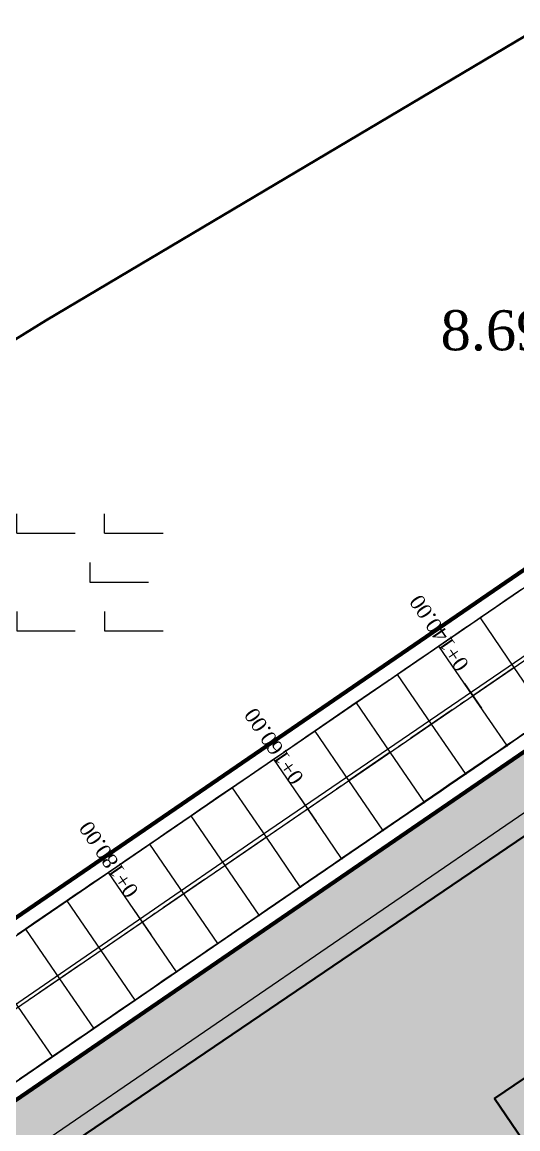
# Model space of a CAD drawing. Header units: metres. Extents: x 478603 to 489313, y 4282657 to 4289463.
# Drawn here: x 480207.3 to 480256.8, y 4287781.8 to 4287892.3 of the extents above; entities that cross this region are included whole.
import ezdxf

# ---------------------------------------------------------------- set-up
doc = ezdxf.new("R2010")
doc.units = ezdxf.units.M
doc.layers.get('0').update_dxf_attribs({"color": 5, "lineweight": 0})
for name, color, linetype, lineweight in [('102', 18, 'Continuous', 50), ('ADAKENARI', 18, 'Continuous', 0), ('DEGER', 18, 'Continuous', 20), ('EKS_2', 5, 'Continuous', 0), ('EKSENLER', 3, 'Continuous', 0), ('EYLUL_REV', 8, 'Continuous', 0), ('HAT_ENERJI_NAKIL_HAT', 18, 'Continuous', 0), ('HDA_2', 30, 'Continuous', 0), ('HDO_2', 30, 'Continuous', 0), ('KALDIRIM', 11, 'Continuous', 0), ('KDA_2', 150, 'Continuous', 20), ('KDO_2', 150, 'Continuous', 20), ('KYA_2', 1, 'Continuous', 20), ('KYO_2', 1, 'Continuous', 20), ('P_ALAN', 143, 'Continuous', 0), ('PARSEL_ALAN', 254, 'Continuous', 0), ('PARSEL_SERA_ALAN', 9, 'Continuous', 40), ('PL_ALİNMAN', 1, 'Continuous', 0), ('PL_ENKESIT', 1, 'Continuous', 0), ('PL_KM', 4, 'Continuous', 0), ('PL_KMYAZI', 30, 'Continuous', 0), ('RAKORDMAN', 3, 'Continuous', 0), ('SEV_KYA_HDA', 3, 'Continuous', 0), ('SEV_KYO_HDO', 3, 'Continuous', 0), ('SEV_YKA_KDA', 3, 'Continuous', 0), ('SEV_YKO_KDO', 3, 'Continuous', 0), ('SNR_PLANONAMAA', 233, 'Continuous', 0), ('SNR_YAPIYAK', 18, 'Continuous', 0), ('YKA_2', 33, 'Continuous', 0), ('YKO_2', 33, 'Continuous', 0)]:
    doc.layers.add(name, color=color, linetype=linetype, lineweight=lineweight)
doc.styles.get("Standard").update_dxf_attribs({"font": 'times.ttf'})

# ---------------------------------------------------------------- blocks, each defined once
blk = doc.blocks.new('119')
for p, q in [((-3.75, 2, 942.48), (-3.75, 3, 942.48)), ((0.75, 2, 942.48), (0.75, 3, 942.48)), ((-3.75, 2, 942.48), (-0.75, 2, 942.48)), ((0.75, 2, 942.48), (3.75, 2, 942.48)), ((0, 0.5, 942.48), (0, -0.5, 942.48)), ((0, -0.5, 942.48), (3, -0.5, 942.48)), ((-3.75, -2, 942.48), (-3.75, -3, 942.48)), ((0.75, -2, 942.48), (0.75, -3, 942.48)), ((-3.75, -3, 942.48), (-0.75, -3, 942.48)), ((0.75, -3, 942.48), (3.75, -3, 942.48))]:
    blk.add_line(p, q)

msp = doc.modelspace()

# ---------------------------------------------------------------- hatches: boundary and pattern name
at = {"layer": 'PARSEL_ALAN'}
msp.add_hatch(color=256, dxfattribs=at).paths.add_polyline_path([(479996.22, 4287399.35), (480059.06, 4287488.92), (480291.13, 4287819.67), (480291.2, 4287822.99), (480283.53, 4287834.91), (480280.8, 4287835.46), (479887.05, 4287565.85), (479878.8, 4287560.2), (479992, 4287393.33)])
at = {"layer": 'PARSEL_SERA_ALAN'}
msp.add_hatch(color=256, dxfattribs=at).paths.add_polyline_path([(479889.34, 4287561.31), (480275.03, 4287822.94), (480280.65, 4287814.66), (480272.7, 4287809.28), (480264.76, 4287803.89), (480267.57, 4287799.75), (480259.62, 4287794.36), (480262.43, 4287790.22), (480254.48, 4287784.83), (480257.29, 4287780.69), (480241.4, 4287769.92), (480244.21, 4287765.78), (480236.26, 4287760.39), (480239.07, 4287756.25), (480231.12, 4287750.86), (480223.18, 4287745.47), (480225.99, 4287741.34), (480218.04, 4287735.95), (480220.85, 4287731.81), (480212.9, 4287726.42), (480215.71, 4287722.28), (480199.82, 4287711.5), (480202.63, 4287707.37), (480194.68, 4287701.98), (480197.49, 4287697.84), (480189.55, 4287692.45), (480192.35, 4287688.31), (480176.46, 4287677.53), (480179.27, 4287673.4), (480171.33, 4287668.01), (480174.13, 4287663.87), (480166.19, 4287658.48), (480168.99, 4287654.34), (480153.1, 4287643.56), (480155.91, 4287639.43), (480147.97, 4287634.04), (480150.77, 4287629.9), (480142.83, 4287624.51), (480134.88, 4287619.12), (480137.69, 4287614.98), (480129.75, 4287609.59), (480132.55, 4287605.46), (480124.61, 4287600.07), (480127.42, 4287595.93), (480111.53, 4287585.15), (480114.33, 4287581.01), (480106.39, 4287575.62), (480109.2, 4287571.49), (480101.25, 4287566.1), (480104.06, 4287561.96), (480088.17, 4287551.18), (480090.97, 4287547.04), (480083.03, 4287541.66), (480085.84, 4287537.52), (480069.95, 4287526.74), (480072.75, 4287522.6), (480064.81, 4287517.21), (480067.62, 4287513.07), (480059.67, 4287507.69), (480062.48, 4287503.55), (480046.59, 4287492.77), (480049.4, 4287488.63), (480041.45, 4287483.24), (480044.26, 4287479.1), (480036.31, 4287473.72), (480039.12, 4287469.58), (480023.23, 4287458.8), (480026.04, 4287454.66), (480018.09, 4287449.27), (480020.9, 4287445.13), (480005.01, 4287434.36), (480007.82, 4287430.22), (479999.87, 4287424.83), (480002.68, 4287420.69), (479994.73, 4287415.3), (479997.54, 4287411.16), (479989.6, 4287405.78), (479885.74, 4287558.88)])

# ---------------------------------------------------------------- linework, layer by layer
at = {"layer": '102'}
for p, q in [((480209.66, 4287862.51), (480331.35, 4287934.69)), ((480158.62, 4287831.09), (480209.66, 4287862.51))]:
    msp.add_line(p, q, dxfattribs=at)
at = {"layer": 'ADAKENARI', "lineweight": 158}
for p, q in [((480355.14, 4287904.54), (479878.29, 4287578.03)), ((479887.05, 4287565.85), (480280.8, 4287835.46))]:
    msp.add_line(p, q, dxfattribs=at)
at = {"layer": 'EKS_2'}
for p in [(480256.45, 4287827.87, 944.19), (480252.32, 4287825.05, 943.84), (480248.19, 4287822.22, 943.5), (480244.07, 4287819.4, 943.15), (480239.94, 4287816.57, 942.81), (480235.82, 4287813.75, 942.46), (480231.69, 4287810.92, 942.12), (480227.57, 4287808.1, 941.77), (480223.44, 4287805.27, 941.43), (480219.32, 4287802.45, 941.08), (480215.19, 4287799.62, 940.74), (480211.06, 4287796.8, 940.4)]:
    msp.add_point(p, dxfattribs=at)
at = {"layer": 'EKSENLER'}
msp.add_line((480367.84, 4287904.14), (479880.57, 4287570.5), dxfattribs=at)
at = {"layer": 'EYLUL_REV'}
msp.add_polyline3d([(480471.2, 4287963.81, 0), (480411.06, 4287939.5, 0), (480373.98, 4287924.5, 0), (480343.57, 4287941.93, 0), (480328.51, 4287933.01, 0), (480209.66, 4287862.51, 0), (480158.62, 4287831.09, 0), (480107.09, 4287807.39, 0), (480075.62, 4287803.99, 0), (480036.9, 4287812.39, 0), (480027.31, 4287755.83, 0), (480036.68, 4287750.07, 0), (480014.07, 4287680.27, 0), (479997.78, 4287687.52, 0), (479973.31, 4287684.95, 0), (479956.49, 4287684.74, 0), (479950.87, 4287676.06, 0), (479887.55, 4287640.8, 0), (479851.11, 4287601.91, 0)], dxfattribs=at)
at = {"layer": 'HAT_ENERJI_NAKIL_HAT'}
for p, q in [((480390.69, 4287919.79, 119.22), (480231.92, 4287811.6, 119.22)), ((480231.92, 4287811.6, 119.22), (480053.97, 4287689.23, 119.22))]:
    msp.add_line(p, q, dxfattribs=at)
at = {"layer": 'HDA_2'}
msp.add_polyline3d([(480241.58, 4287824.98, 943.09), (480240.67, 4287824.36, 942.98), (480236.55, 4287821.53, 942.64), (480235.66, 4287820.92, 942.6)], dxfattribs=at)
for p in [(480240.67, 4287824.36, 942.98), (480236.55, 4287821.53, 942.64)]:
    msp.add_point(p, dxfattribs=at)
at = {"layer": 'HDO_2'}
msp.add_polyline3d([(480257.37, 4287821.22, 943.81), (480256.54, 4287820.65, 943.74), (480255.72, 4287820.09, 943.67), (480254.89, 4287819.52, 943.6), (480254.07, 4287818.96, 943.53), (480253.24, 4287818.39, 943.46), (480252.42, 4287817.83, 943.4), (480251.59, 4287817.26, 943.33), (480250.76, 4287816.7, 943.26), (480249.94, 4287816.13, 943.19), (480249.11, 4287815.57, 943.12), (480248.29, 4287815, 943.05), (480247.46, 4287814.44, 942.98), (480246.64, 4287813.87, 942.91), (480245.81, 4287813.31, 942.84), (480244.99, 4287812.74, 942.78), (480244.16, 4287812.18, 942.71), (480243.34, 4287811.61, 942.64), (480242.51, 4287811.05, 942.57), (480241.69, 4287810.48, 942.5), (480240.86, 4287809.92, 942.43), (480240.04, 4287809.35, 942.36), (480239.21, 4287808.79, 942.29), (480238.39, 4287808.22, 942.22), (480237.56, 4287807.66, 942.15), (480236.74, 4287807.09, 942.09), (480235.91, 4287806.53, 942.02), (480235.09, 4287805.96, 941.95), (480234.26, 4287805.4, 941.88), (480233.44, 4287804.83, 941.81), (480232.61, 4287804.27, 941.74), (480231.79, 4287803.7, 941.67), (480230.96, 4287803.14, 941.6), (480230.14, 4287802.57, 941.53), (480229.31, 4287802.01, 941.46), (480228.49, 4287801.44, 941.4), (480227.66, 4287800.88, 941.33), (480226.84, 4287800.31, 941.26), (480225.63, 4287799.49, 941.21)], dxfattribs=at)
for p in [(480255.72, 4287820.09, 943.67), (480251.59, 4287817.26, 943.33), (480247.46, 4287814.44, 942.98), (480243.34, 4287811.61, 942.64), (480239.21, 4287808.79, 942.29), (480235.09, 4287805.96, 941.95), (480230.96, 4287803.14, 941.6), (480226.84, 4287800.31, 941.26)]:
    msp.add_point(p, dxfattribs=at)
at = {"layer": 'KALDIRIM'}
for p, q in [((480358.43, 4287904.97), (479877.18, 4287575.45)), ((479871.35, 4287556.88), (480278.88, 4287835.96))]:
    msp.add_line(p, q, dxfattribs=at)
at = {"layer": 'KDA_2'}
for points in [[(480257.17, 4287835.66, 944.08), (480256.35, 4287835.09, 944.04), (480255.52, 4287834.53, 944), (480254.7, 4287833.96, 943.96), (480253.87, 4287833.39, 943.92), (480253.05, 4287832.83, 943.88), (480252.23, 4287832.27, 943.83), (480251.42, 4287831.71, 943.78), (480250.6, 4287831.15, 943.73), (480249.77, 4287830.58, 943.67), (480248.93, 4287830, 943.62), (480248.05, 4287829.4, 943.55), (480247.16, 4287828.79, 943.48), (480246.28, 4287828.19, 943.41), (480245.46, 4287827.63, 943.35), (480244.8, 4287827.18, 943.3), (480244.44, 4287826.93, 943.3), (480244.23, 4287826.78, 943.3), (480244.09, 4287826.68, 943.3), (480243.96, 4287826.6, 943.3), (480243.84, 4287826.52, 943.3)], [(480233.55, 4287819.47, 942.44), (480233.4, 4287819.36, 942.41), (480233.23, 4287819.25, 942.38), (480233.05, 4287819.13, 942.35), (480232.82, 4287818.97, 942.31), (480232.43, 4287818.7, 942.25), (480231.76, 4287818.24, 942.17), (480230.93, 4287817.68, 942.08), (480230.06, 4287817.09, 941.98), (480229.17, 4287816.48, 941.88), (480228.3, 4287815.88, 941.78), (480227.45, 4287815.31, 941.68), (480226.62, 4287814.74, 941.59), (480225.8, 4287814.18, 941.49), (480224.99, 4287813.62, 941.39), (480224.17, 4287813.06, 941.3), (480223.34, 4287812.5, 941.22), (480222.52, 4287811.94, 941.15), (480221.69, 4287811.37, 941.08), (480220.87, 4287810.8, 941), (480220.04, 4287810.24, 940.93), (480219.22, 4287809.67, 940.86), (480218.39, 4287809.11, 940.79), (480217.57, 4287808.54, 940.72), (480216.74, 4287807.98, 940.65), (480215.92, 4287807.41, 940.58), (480215.09, 4287806.85, 940.49), (480214.26, 4287806.29, 940.39), (480213.44, 4287805.72, 940.29), (480212.61, 4287805.16, 940.2), (480211.79, 4287804.6, 940.1), (480210.96, 4287804.03, 940), (480210.13, 4287803.47, 939.91), (480209.31, 4287802.9, 939.81), (480208.48, 4287802.34, 939.71), (480207.66, 4287801.78, 939.61), (480206.83, 4287801.21, 939.56)]]:
    msp.add_polyline3d(points, dxfattribs=at)
for p in [(480253.05, 4287832.83, 943.88), (480248.93, 4287830, 943.62), (480244.8, 4287827.18, 943.3), (480232.43, 4287818.7, 942.25), (480228.3, 4287815.88, 941.78), (480224.17, 4287813.06, 941.3), (480220.04, 4287810.24, 940.93), (480215.92, 4287807.41, 940.58), (480211.79, 4287804.6, 940.1), (480207.66, 4287801.78, 939.61)]:
    msp.add_point(p, dxfattribs=at)
at = {"layer": 'KDO_2'}
msp.add_polyline3d([(480222.98, 4287797.68, 940.99), (480223.01, 4287797.71, 940.96), (480223.04, 4287797.73, 940.95), (480223.04, 4287797.73, 940.95), (480222.97, 4287797.68, 940.91), (480222.71, 4287797.5, 940.75), (480222.08, 4287797.07, 940.69), (480221.26, 4287796.51, 940.6), (480220.37, 4287795.9, 940.51), (480219.47, 4287795.28, 940.41), (480218.58, 4287794.67, 940.32), (480217.73, 4287794.09, 940.21), (480216.91, 4287793.52, 940.1), (480216.09, 4287792.96, 940), (480215.27, 4287792.41, 939.9), (480214.46, 4287791.85, 939.79), (480213.63, 4287791.28, 939.75), (480212.81, 4287790.72, 939.7), (480211.98, 4287790.15, 939.66), (480211.15, 4287789.58, 939.62), (480210.33, 4287789.02, 939.57), (480209.51, 4287788.46, 939.55), (480208.7, 4287787.9, 939.53), (480207.88, 4287787.34, 939.51), (480207.05, 4287786.78, 939.49)], dxfattribs=at)
for p in [(480222.71, 4287797.5, 940.75), (480218.58, 4287794.67, 940.32), (480214.46, 4287791.85, 939.79), (480210.33, 4287789.02, 939.57)]:
    msp.add_point(p, dxfattribs=at)
at = {"layer": 'KYA_2'}
msp.add_polyline3d([(480243.84, 4287826.52, 943.3), (480243.23, 4287826.1, 943.24), (480242.62, 4287825.69, 943.19), (480242, 4287825.27, 943.13), (480241.37, 4287824.83, 943.07), (480240.67, 4287824.36, 943.01), (480239.88, 4287823.82, 942.94), (480239.03, 4287823.24, 942.87), (480238.17, 4287822.65, 942.8), (480237.33, 4287822.07, 942.73), (480236.55, 4287821.53, 942.67), (480235.88, 4287821.07, 942.61), (480235.27, 4287820.66, 942.57), (480234.69, 4287820.26, 942.52), (480234.12, 4287819.86, 942.48), (480233.55, 4287819.47, 942.44)], dxfattribs=at)
for p in [(480240.67, 4287824.36, 943.01), (480236.55, 4287821.53, 942.67)]:
    msp.add_point(p, dxfattribs=at)
at = {"layer": 'KYO_2'}
msp.add_polyline3d([(480257.38, 4287821.19, 944.14), (480256.56, 4287820.63, 944.08), (480255.74, 4287820.06, 944.02), (480254.91, 4287819.49, 943.96), (480254.09, 4287818.93, 943.9), (480253.26, 4287818.36, 943.84), (480252.44, 4287817.8, 943.79), (480251.61, 4287817.23, 943.73), (480250.79, 4287816.66, 943.66), (480249.96, 4287816.1, 943.6), (480249.14, 4287815.53, 943.54), (480248.31, 4287814.97, 943.47), (480247.49, 4287814.4, 943.41), (480246.66, 4287813.84, 943.33), (480245.84, 4287813.28, 943.25), (480245.01, 4287812.71, 943.17), (480244.19, 4287812.15, 943.08), (480243.36, 4287811.58, 943), (480242.53, 4287811.02, 942.92), (480241.71, 4287810.46, 942.84), (480240.88, 4287809.89, 942.76), (480240.06, 4287809.33, 942.68), (480239.23, 4287808.76, 942.59), (480238.4, 4287808.2, 942.52), (480237.58, 4287807.63, 942.45), (480236.75, 4287807.07, 942.38), (480235.93, 4287806.5, 942.31), (480235.1, 4287805.94, 942.24), (480234.28, 4287805.38, 942.16), (480233.45, 4287804.81, 942.08), (480232.63, 4287804.25, 942.01), (480231.8, 4287803.68, 941.93), (480230.98, 4287803.12, 941.85), (480230.14, 4287802.55, 941.74), (480229.31, 4287801.99, 941.63), (480228.48, 4287801.42, 941.52), (480227.65, 4287800.86, 941.42), (480226.84, 4287800.31, 941.31), (480226.05, 4287799.77, 941.24), (480225.28, 4287799.25, 941.18), (480224.51, 4287798.73, 941.11), (480223.74, 4287798.2, 941.05), (480222.98, 4287797.68, 940.99)], dxfattribs=at)
for p in [(480255.74, 4287820.06, 944.02), (480251.61, 4287817.23, 943.73), (480247.49, 4287814.4, 943.41), (480243.36, 4287811.58, 943), (480239.23, 4287808.76, 942.59), (480235.1, 4287805.94, 942.24), (480230.98, 4287803.12, 941.85), (480226.84, 4287800.31, 941.31)]:
    msp.add_point(p, dxfattribs=at)
at = {"layer": 'PARSEL_ALAN'}
for points in [[(479996.22, 4287399.35, 939.64), (480059.06, 4287488.92, 943.27), (480291.13, 4287819.67, 945.98), (480291.2, 4287822.99, 946.04), (480283.53, 4287834.91, 945.68), (480280.8, 4287835.46, 945.57), (479887.05, 4287565.85, 932.11), (479878.8, 4287560.2, 932.16), (479992, 4287393.33, 939.52), (479996.22, 4287399.35, 939.64)], [(479996.22, 4287399.35, 0), (480059.06, 4287488.92, 0), (480291.13, 4287819.67, 0), (480291.2, 4287822.99, 0), (480283.53, 4287834.91, 0), (480280.8, 4287835.46, 0), (479887.05, 4287565.85, 0), (479878.8, 4287560.2, 0), (479992, 4287393.33, 0), (479996.22, 4287399.35, 0)]]:
    msp.add_polyline3d(points, close=True, dxfattribs=at)
at = {"layer": 'PARSEL_SERA_ALAN'}
msp.add_polyline3d([(479889.34, 4287561.31, 0), (480275.03, 4287822.94, 0), (480280.65, 4287814.66, 0), (480272.7, 4287809.28, 0), (480264.76, 4287803.89, 0), (480267.57, 4287799.75, 0), (480259.62, 4287794.36, 0), (480262.43, 4287790.22, 0), (480254.48, 4287784.83, 0), (480257.29, 4287780.69, 0), (480241.4, 4287769.92, 0), (480244.21, 4287765.78, 0), (480236.26, 4287760.39, 0), (480239.07, 4287756.25, 0), (480231.12, 4287750.86, 0), (480223.18, 4287745.47, 0), (480225.99, 4287741.34, 0), (480218.04, 4287735.95, 0), (480220.85, 4287731.81, 0), (480212.9, 4287726.42, 0), (480215.71, 4287722.28, 0), (480199.82, 4287711.5, 0)], dxfattribs=at)
msp.add_polyline3d([(479889.34, 4287561.31, 0), (480275.03, 4287822.94, 0), (480280.65, 4287814.66, 0), (480272.7, 4287809.28, 0), (480264.76, 4287803.89, 0), (480267.57, 4287799.75, 0), (480259.62, 4287794.36, 0), (480262.43, 4287790.22, 0), (480254.48, 4287784.83, 0), (480257.29, 4287780.69, 0), (480241.4, 4287769.92, 0), (480244.21, 4287765.78, 0), (480236.26, 4287760.39, 0), (480239.07, 4287756.25, 0), (480231.12, 4287750.86, 0), (480223.18, 4287745.47, 0), (480225.99, 4287741.34, 0), (480218.04, 4287735.95, 0), (480220.85, 4287731.81, 0), (480212.9, 4287726.42, 0), (480215.71, 4287722.28, 0), (480199.82, 4287711.5, 0)], dxfattribs=at)
at = {"layer": 'PL_ALİNMAN'}
for p, q in [((480256.45, 4287827.87), (480252.32, 4287825.05)), ((480251.49, 4287824.48), (480251.08, 4287824.2)), ((480250.26, 4287823.63), (480246.13, 4287820.81)), ((480244.07, 4287819.4), (480239.94, 4287816.57)), ((480245.31, 4287820.24), (480244.89, 4287819.96)), ((480237.88, 4287815.16), (480233.76, 4287812.34)), ((480239.12, 4287816.01), (480238.71, 4287815.73)), ((480232.93, 4287811.77), (480232.52, 4287811.49)), ((480231.69, 4287810.92), (480227.57, 4287808.1)), ((480226.74, 4287807.53), (480226.33, 4287807.25)), ((480225.5, 4287806.69), (480221.38, 4287803.86)), ((480220.55, 4287803.3), (480220.14, 4287803.01)), ((480219.32, 4287802.45), (480215.19, 4287799.62)), ((480214.37, 4287799.06), (480213.95, 4287798.78)), ((480213.13, 4287798.21), (480209, 4287795.39)), ((480208.18, 4287794.82), (480207.76, 4287794.54))]:
    msp.add_line(p, q, dxfattribs=at)
at = {"layer": 'PL_ENKESIT'}
for points in [[(480259.86, 4287822.89, 944.31), (480259.84, 4287822.91, 944.02), (480259.84, 4287822.92, 944.07), (480256.45, 4287827.87, 944.19), (480253.06, 4287832.82, 944.07), (480253.05, 4287832.83, 943.88)], [(480255.74, 4287820.06, 944.02), (480255.72, 4287820.09, 943.67), (480255.71, 4287820.1, 943.72), (480252.32, 4287825.05, 943.84), (480248.93, 4287830, 943.72), (480248.93, 4287830, 943.62)], [(480251.61, 4287817.23, 943.73), (480251.59, 4287817.26, 943.33), (480251.58, 4287817.27, 943.38), (480248.19, 4287822.22, 943.5), (480244.8, 4287827.17, 943.38), (480244.8, 4287827.18, 943.3)], [(480247.49, 4287814.4, 943.41), (480247.46, 4287814.44, 942.98), (480247.46, 4287814.45, 943.03), (480244.07, 4287819.4, 943.15), (480240.68, 4287824.35, 943.03), (480240.67, 4287824.36, 942.98), (480240.67, 4287824.36, 943.01)], [(480243.36, 4287811.58, 943), (480243.34, 4287811.61, 942.64), (480243.33, 4287811.62, 942.69), (480239.94, 4287816.57, 942.81), (480236.55, 4287821.52, 942.69), (480236.55, 4287821.53, 942.64), (480236.55, 4287821.53, 942.67)], [(480239.23, 4287808.76, 942.59), (480239.21, 4287808.79, 942.29), (480239.21, 4287808.8, 942.34), (480235.82, 4287813.75, 942.46), (480232.43, 4287818.7, 942.34), (480232.43, 4287818.7, 942.25)], [(480235.1, 4287805.94, 942.24), (480235.09, 4287805.96, 941.95), (480235.08, 4287805.97, 942), (480231.69, 4287810.92, 942.12), (480228.3, 4287815.87, 942), (480228.3, 4287815.88, 941.78)], [(480230.98, 4287803.12, 941.85), (480230.96, 4287803.14, 941.6), (480230.96, 4287803.15, 941.65), (480227.57, 4287808.1, 941.77), (480224.18, 4287813.05, 941.65), (480224.17, 4287813.06, 941.3)], [(480226.84, 4287800.31, 941.31), (480226.84, 4287800.31, 941.26), (480226.83, 4287800.32, 941.31), (480223.44, 4287805.27, 941.43), (480220.05, 4287810.22, 941.31), (480220.04, 4287810.24, 940.93)], [(480222.71, 4287797.5, 940.75), (480222.71, 4287797.5, 940.96), (480219.32, 4287802.45, 941.08), (480215.93, 4287807.4, 940.96), (480215.92, 4287807.41, 940.58)], [(480218.58, 4287794.67, 940.32), (480218.58, 4287794.67, 940.62), (480215.19, 4287799.62, 940.74), (480211.8, 4287804.57, 940.62), (480211.79, 4287804.6, 940.1)], [(480214.46, 4287791.85, 939.79), (480214.45, 4287791.85, 940.28), (480211.06, 4287796.8, 940.4), (480207.67, 4287801.75, 940.28), (480207.66, 4287801.78, 939.61)], [(480210.33, 4287789.02, 939.57), (480210.33, 4287789.02, 940), (480206.94, 4287793.97, 940.12), (480203.55, 4287798.92, 940), (480203.53, 4287798.95, 939.36)]]:
    msp.add_polyline3d(points, dxfattribs=at)
at = {"layer": 'PL_KM'}
for p, q in [((480251.47, 4287826.28), (480253.17, 4287823.81)), ((480234.97, 4287814.99), (480236.67, 4287812.51)), ((480218.47, 4287803.69), (480220.16, 4287801.21))]:
    msp.add_line(p, q, dxfattribs=at)
at = {"layer": 'RAKORDMAN'}
for p, q in [((480272.95, 4287846.45), (480160.92, 4287769.73)), ((480278.88, 4287835.96), (480224.74, 4287798.89)), ((480224.74, 4287798.89), (480112.09, 4287721.74))]:
    msp.add_line(p, q, dxfattribs=at)
at = {"layer": 'SEV_KYA_HDA'}
for p, q in [((480240.67, 4287824.36, 943.01), (480240.67, 4287824.36, 943)), ((480239.02, 4287823.23, 942.87), (480239.02, 4287823.23, 942.84)), ((480237.37, 4287822.1, 942.73), (480237.37, 4287822.1, 942.72)), ((480235.72, 4287820.97, 942.6), (480235.72, 4287820.97, 942.6))]:
    msp.add_line(p, q, dxfattribs=at)
at = {"layer": 'SEV_KYO_HDO'}
for p, q in [((480255.74, 4287820.06, 944.02), (480255.72, 4287820.09, 943.67)), ((480254.09, 4287818.93, 943.9), (480254.08, 4287818.94, 943.72)), ((480252.44, 4287817.8, 943.79), (480252.42, 4287817.83, 943.4)), ((480250.79, 4287816.66, 943.66), (480250.78, 4287816.68, 943.46)), ((480249.14, 4287815.53, 943.54), (480249.11, 4287815.57, 943.12)), ((480247.49, 4287814.4, 943.41), (480247.48, 4287814.42, 943.2)), ((480245.84, 4287813.28, 943.25), (480245.81, 4287813.31, 942.84)), ((480244.19, 4287812.15, 943.08), (480244.17, 4287812.16, 942.9)), ((480242.53, 4287811.02, 942.92), (480242.51, 4287811.05, 942.57)), ((480240.88, 4287809.89, 942.76), (480240.87, 4287809.91, 942.59)), ((480239.23, 4287808.76, 942.59), (480239.21, 4287808.79, 942.29)), ((480237.58, 4287807.63, 942.45), (480237.57, 4287807.65, 942.3)), ((480235.93, 4287806.51, 942.31), (480235.91, 4287806.53, 942.02)), ((480234.28, 4287805.38, 942.16), (480234.27, 4287805.39, 942.02)), ((480232.63, 4287804.25, 942.01), (480232.61, 4287804.27, 941.74)), ((480230.98, 4287803.12, 941.85), (480230.97, 4287803.13, 941.73)), ((480229.32, 4287801.99, 941.63), (480229.31, 4287802.01, 941.46)), ((480227.67, 4287800.87, 941.42), (480227.66, 4287800.88, 941.37)), ((480226.01, 4287799.75, 941.24), (480226.01, 4287799.75, 941.22))]:
    msp.add_line(p, q, dxfattribs=at)
at = {"layer": 'SEV_YKA_KDA'}
for p, q in [((480255.53, 4287834.52, 944.27), (480255.52, 4287834.53, 944)), ((480253.88, 4287833.39, 944.14), (480253.88, 4287833.39, 944.03)), ((480252.23, 4287832.26, 944), (480252.23, 4287832.26, 943.83)), ((480250.58, 4287831.13, 943.86), (480250.58, 4287831.13, 943.79)), ((480248.93, 4287830, 943.72), (480248.93, 4287830, 943.62)), ((480247.28, 4287828.87, 943.58), (480247.28, 4287828.87, 943.54)), ((480245.63, 4287827.74, 943.45), (480245.63, 4287827.74, 943.36)), ((480232.43, 4287818.7, 942.34), (480232.43, 4287818.7, 942.25)), ((480230.78, 4287817.57, 942.2), (480230.78, 4287817.57, 942.13)), ((480229.13, 4287816.44, 942.07), (480229.12, 4287816.45, 941.87)), ((480227.48, 4287815.31, 941.93), (480227.47, 4287815.31, 941.81)), ((480225.83, 4287814.18, 941.79), (480225.82, 4287814.19, 941.49)), ((480224.18, 4287813.05, 941.65), (480224.17, 4287813.06, 941.48)), ((480222.53, 4287811.92, 941.51), (480222.52, 4287811.93, 941.15)), ((480220.88, 4287810.79, 941.38), (480220.87, 4287810.8, 941.19)), ((480219.23, 4287809.66, 941.24), (480219.22, 4287809.67, 940.86)), ((480217.58, 4287808.53, 941.1), (480217.57, 4287808.54, 940.91)), ((480215.93, 4287807.4, 940.96), (480215.92, 4287807.41, 940.58)), ((480214.28, 4287806.27, 940.83), (480214.27, 4287806.28, 940.61)), ((480212.63, 4287805.14, 940.69), (480212.61, 4287805.16, 940.2)), ((480210.98, 4287804.01, 940.55), (480210.97, 4287804.02, 940.28)), ((480209.32, 4287802.88, 940.42), (480209.31, 4287802.9, 939.81)), ((480207.67, 4287801.75, 940.28), (480207.67, 4287801.76, 939.95))]:
    msp.add_line(p, q, dxfattribs=at)
at = {"layer": 'SEV_YKO_KDO'}
for p, q in [((480222.71, 4287797.5, 940.96), (480222.71, 4287797.5, 940.75)), ((480221.06, 4287796.37, 940.83), (480221.06, 4287796.37, 940.7)), ((480219.41, 4287795.24, 940.69), (480219.41, 4287795.24, 940.41)), ((480217.76, 4287794.11, 940.55), (480217.76, 4287794.11, 940.38)), ((480216.11, 4287792.98, 940.42), (480216.11, 4287792.98, 940)), ((480214.45, 4287791.85, 940.28), (480214.46, 4287791.85, 940.04)), ((480212.8, 4287790.72, 940.17), (480212.81, 4287790.72, 939.7)), ((480211.15, 4287789.59, 940.05), (480211.16, 4287789.59, 939.84)), ((480209.5, 4287788.46, 939.95), (480209.51, 4287788.46, 939.55)), ((480207.85, 4287787.33, 939.86), (480207.85, 4287787.33, 939.68))]:
    msp.add_line(p, q, dxfattribs=at)
at = {"layer": 'SNR_PLANONAMAA'}
for p, q in [((480209.66, 4287862.51, 942.48), (480328.51, 4287933.01, 942.48)), ((480158.62, 4287831.09, 942.48), (480209.66, 4287862.51, 942.48))]:
    msp.add_line(p, q, dxfattribs=at)
at = {"layer": 'SNR_YAPIYAK'}
msp.add_line((479885.74, 4287558.89, 912.34), (480281.03, 4287829.56, 912.34), dxfattribs=at)
at = {"layer": 'YKA_2'}
msp.add_polyline3d([(480257.18, 4287835.65, 944.41), (480256.36, 4287835.08, 944.34), (480255.53, 4287834.52, 944.27), (480254.7, 4287833.95, 944.2), (480253.88, 4287833.39, 944.14), (480253.06, 4287832.82, 944.07), (480252.24, 4287832.26, 944), (480251.42, 4287831.7, 943.93), (480250.6, 4287831.14, 943.86), (480249.77, 4287830.58, 943.79), (480248.93, 4287830, 943.72), (480248.05, 4287829.4, 943.65), (480247.17, 4287828.79, 943.57), (480246.29, 4287828.19, 943.5), (480245.47, 4287827.63, 943.43), (480244.8, 4287827.17, 943.38), (480244.42, 4287826.91, 943.35), (480244.2, 4287826.76, 943.33), (480244.04, 4287826.65, 943.31), (480243.91, 4287826.56, 943.3), (480243.84, 4287826.52, 943.3), (480243.87, 4287826.53, 943.3), (480243.93, 4287826.57, 943.3), (480243.99, 4287826.61, 943.3), (480244, 4287826.62, 943.3), (480243.84, 4287826.52, 943.3), (480243.4, 4287826.21, 943.26), (480242.79, 4287825.8, 943.21), (480242.12, 4287825.34, 943.15), (480241.42, 4287824.86, 943.09), (480240.68, 4287824.35, 943.03), (480239.87, 4287823.79, 942.96), (480239.03, 4287823.22, 942.89), (480238.18, 4287822.64, 942.82), (480237.35, 4287822.07, 942.75), (480236.55, 4287821.52, 942.69), (480235.84, 4287821.03, 942.63), (480235.17, 4287820.58, 942.57), (480234.54, 4287820.14, 942.52), (480233.97, 4287819.75, 942.47), (480233.55, 4287819.47, 942.44), (480233.41, 4287819.37, 942.44), (480233.43, 4287819.38, 942.44), (480233.49, 4287819.42, 942.44), (480233.54, 4287819.46, 942.44), (480233.55, 4287819.47, 942.44), (480233.46, 4287819.4, 942.43), (480233.3, 4287819.29, 942.42), (480233.1, 4287819.16, 942.4), (480232.84, 4287818.98, 942.38), (480232.43, 4287818.7, 942.34), (480231.75, 4287818.23, 942.29), (480230.93, 4287817.67, 942.22), (480230.06, 4287817.08, 942.14), (480229.17, 4287816.47, 942.07), (480228.3, 4287815.87, 942), (480227.46, 4287815.3, 941.93), (480226.63, 4287814.73, 941.86), (480225.81, 4287814.17, 941.79), (480225, 4287813.61, 941.72), (480224.18, 4287813.05, 941.65), (480223.35, 4287812.49, 941.58), (480222.53, 4287811.92, 941.52), (480221.7, 4287811.35, 941.45), (480220.88, 4287810.79, 941.38), (480220.05, 4287810.22, 941.31), (480219.23, 4287809.66, 941.24), (480218.4, 4287809.09, 941.17), (480217.58, 4287808.53, 941.1), (480216.75, 4287807.96, 941.03), (480215.93, 4287807.4, 940.96), (480215.1, 4287806.83, 940.89), (480214.28, 4287806.27, 940.83), (480213.45, 4287805.7, 940.76), (480212.63, 4287805.14, 940.69), (480211.8, 4287804.57, 940.62), (480210.98, 4287804.01, 940.55), (480210.15, 4287803.44, 940.48), (480209.32, 4287802.88, 940.42), (480208.5, 4287802.31, 940.35), (480207.67, 4287801.75, 940.28), (480206.85, 4287801.18, 940.23)], dxfattribs=at)
for p in [(480253.06, 4287832.82, 944.07), (480248.93, 4287830, 943.72), (480244.8, 4287827.17, 943.38), (480240.68, 4287824.35, 943.03), (480236.55, 4287821.52, 942.69), (480232.43, 4287818.7, 942.34), (480228.3, 4287815.87, 942), (480224.18, 4287813.05, 941.65), (480220.05, 4287810.22, 941.31), (480215.93, 4287807.4, 940.96), (480211.8, 4287804.57, 940.62), (480207.67, 4287801.75, 940.28)]:
    msp.add_point(p, dxfattribs=at)
at = {"layer": 'YKO_2'}
msp.add_polyline3d([(480257.36, 4287821.23, 943.86), (480256.54, 4287820.66, 943.79), (480255.71, 4287820.1, 943.72), (480254.88, 4287819.53, 943.65), (480254.06, 4287818.97, 943.58), (480253.23, 4287818.4, 943.51), (480252.41, 4287817.84, 943.45), (480251.58, 4287817.27, 943.38), (480250.76, 4287816.71, 943.31), (480249.93, 4287816.14, 943.24), (480249.11, 4287815.58, 943.17), (480248.28, 4287815.01, 943.1), (480247.46, 4287814.45, 943.03), (480246.63, 4287813.88, 942.96), (480245.81, 4287813.32, 942.89), (480244.98, 4287812.75, 942.83), (480244.16, 4287812.19, 942.76), (480243.33, 4287811.62, 942.69), (480242.51, 4287811.06, 942.62), (480241.68, 4287810.49, 942.55), (480240.86, 4287809.93, 942.48), (480240.03, 4287809.36, 942.41), (480239.21, 4287808.8, 942.34), (480238.38, 4287808.23, 942.27), (480237.56, 4287807.67, 942.2), (480236.73, 4287807.1, 942.14), (480235.91, 4287806.54, 942.07), (480235.08, 4287805.97, 942), (480234.26, 4287805.41, 941.93), (480233.43, 4287804.84, 941.86), (480232.61, 4287804.28, 941.79), (480231.78, 4287803.71, 941.72), (480230.96, 4287803.15, 941.65), (480230.13, 4287802.58, 941.58), (480229.31, 4287802.02, 941.52), (480228.49, 4287801.46, 941.45), (480227.67, 4287800.89, 941.38), (480226.83, 4287800.32, 941.31), (480225.98, 4287799.74, 941.24), (480225.13, 4287799.16, 941.17), (480224.3, 4287798.59, 941.1), (480223.54, 4287798.07, 941.03), (480222.98, 4287797.68, 940.99), (480222.77, 4287797.54, 940.99), (480222.76, 4287797.54, 940.99), (480222.82, 4287797.58, 940.99), (480222.9, 4287797.63, 940.99), (480222.98, 4287797.68, 940.99), (480223.03, 4287797.72, 940.98), (480223.06, 4287797.74, 940.98), (480223.05, 4287797.74, 940.98), (480222.98, 4287797.68, 940.98), (480222.71, 4287797.5, 940.96), (480222.08, 4287797.07, 940.91), (480221.26, 4287796.51, 940.84), (480220.37, 4287795.9, 940.77), (480219.47, 4287795.28, 940.69), (480218.58, 4287794.67, 940.62), (480217.73, 4287794.09, 940.55), (480216.9, 4287793.52, 940.48), (480216.09, 4287792.97, 940.42), (480215.27, 4287792.41, 940.35), (480214.45, 4287791.85, 940.28), (480213.63, 4287791.28, 940.23), (480212.81, 4287790.72, 940.17), (480211.98, 4287790.15, 940.11), (480211.15, 4287789.59, 940.05), (480210.33, 4287789.02, 940), (480209.51, 4287788.46, 939.95), (480208.7, 4287787.9, 939.91), (480207.88, 4287787.34, 939.86), (480207.05, 4287786.78, 939.82)], dxfattribs=at)
for p in [(480255.71, 4287820.1, 943.72), (480251.58, 4287817.27, 943.38), (480247.46, 4287814.45, 943.03), (480243.33, 4287811.62, 942.69), (480239.21, 4287808.8, 942.34), (480235.08, 4287805.97, 942), (480230.96, 4287803.15, 941.65), (480226.83, 4287800.32, 941.31), (480222.71, 4287797.5, 940.96), (480218.58, 4287794.67, 940.62), (480214.45, 4287791.85, 940.28), (480210.33, 4287789.02, 940)]:
    msp.add_point(p, dxfattribs=at)

# ---------------------------------------------------------------- block references
at = {"layer": 'P_ALAN', "xscale": 1.950000047683716, "yscale": 1.950000047683716}
msp.add_blockref('119', (480214.07, 4287837.37), dxfattribs=at)

# ---------------------------------------------------------------- texts
at = {"layer": 'DEGER'}
msp.add_text('8.697,97 m²', height=4, dxfattribs=at).set_placement((480249.09, 4287859.53))
at = {"layer": 'PL_KMYAZI'}
for s, p in [('0+140.00', (480252, 4287828.16)), ('0+160.00', (480235.5, 4287816.86)), ('0+180.00', (480219, 4287805.56))]:
    msp.add_text(s, height=1.5, rotation=484.4003, dxfattribs=at).set_placement(p)

doc.saveas('drawing.dxf')
